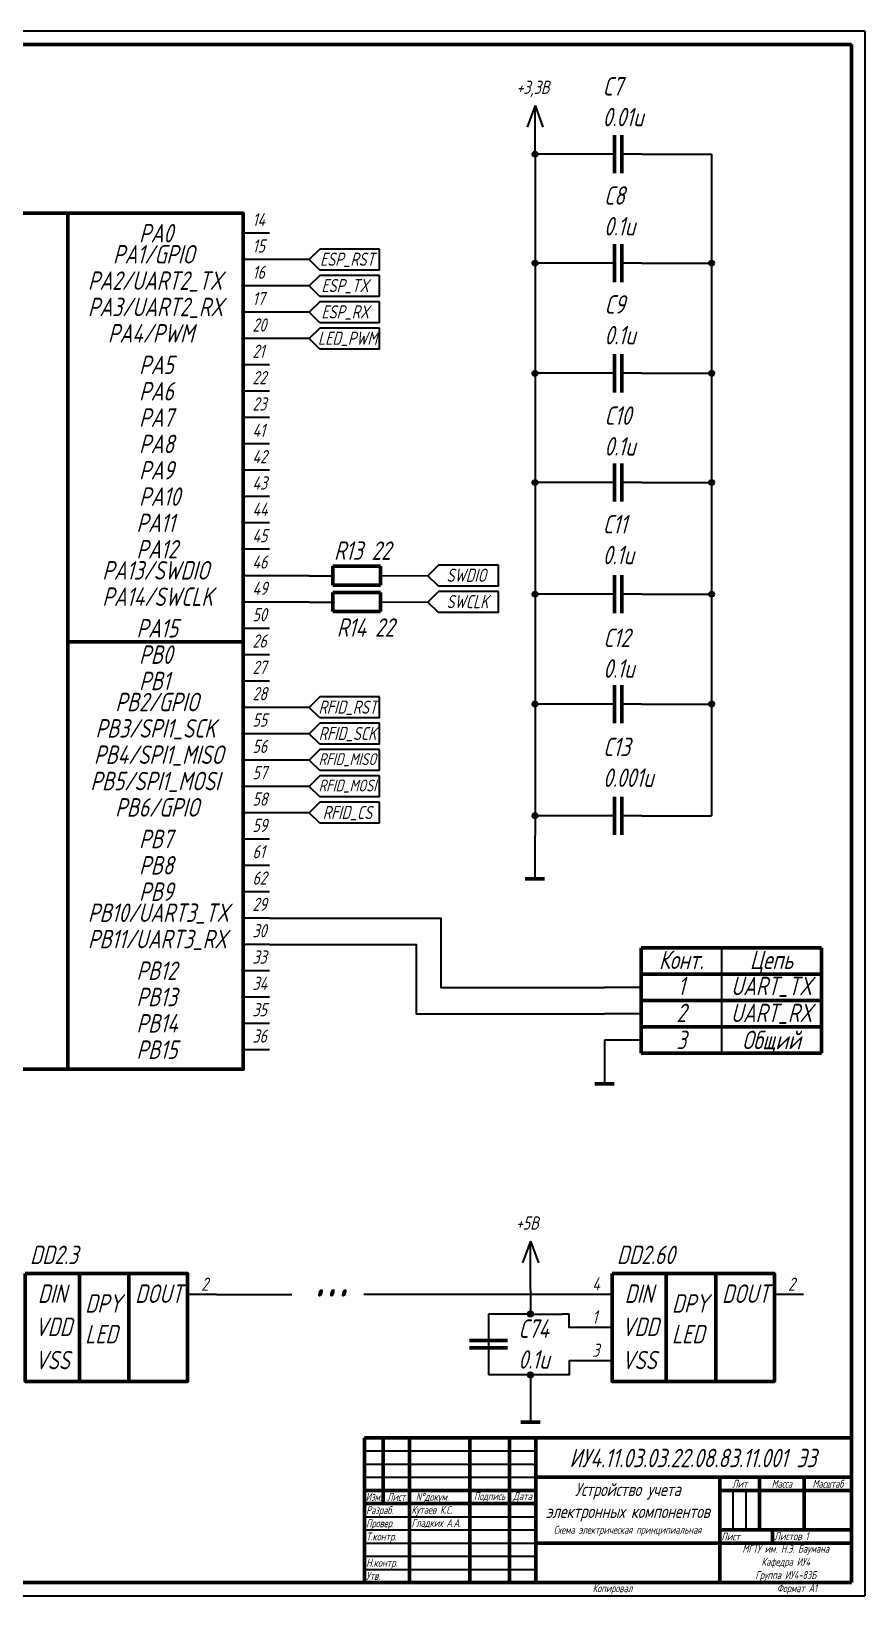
# Model space of a CAD drawing. Header units: millimetres. Extents: x -57 to 784, y 6 to 600.
# Drawn here: x 468 to 784, y 6 to 600 of the extents above; entities that cross this region are included whole.
import ezdxf

# ---------------------------------------------------------------- set-up
doc = ezdxf.new("R2010")
doc.units = ezdxf.units.MM
doc.layers.get('0').update_dxf_attribs({"lineweight": 35})
doc.layers.add('Format', color=7, linetype='Continuous', lineweight=70)
doc.layers.add('Tonk', color=7, linetype='Continuous', lineweight=35)
doc.styles.get("Standard").update_dxf_attribs({"font": '', "width": 0.8, "oblique": 15})
doc.styles.get('Standard').set_extended_font_data('GOST type B')

msp = doc.modelspace()

# ---------------------------------------------------------------- hatches: boundary and pattern name
h = msp.add_hatch(color=256)
h.dxf.hatch_style = 1
h.paths.add_polyline_path([(659.99, 552.96, 0.414214), (658.99, 553.96, 0.414214), (657.99, 552.96)])
h.paths.add_polyline_path([(659.99, 552.96), (658.99, 552.96), (658.99, 551.96, 0.414214)])
h.paths.add_polyline_path([(658.99, 551.96), (658.99, 552.96), (657.99, 552.96, 0.414214)])
h = msp.add_hatch(color=256)
h.dxf.hatch_style = 1
h.paths.add_polyline_path([(659.99, 511.61, 0.414214), (658.99, 512.61, 0.414214), (657.99, 511.61)])
h.paths.add_polyline_path([(659.99, 511.61), (658.99, 511.61), (658.99, 510.61, 0.414214)])
h.paths.add_polyline_path([(658.99, 510.61), (658.99, 511.61), (657.99, 511.61, 0.414214)])
h = msp.add_hatch(color=256)
h.dxf.hatch_style = 1
h.paths.add_polyline_path([(727.04, 511.61, 0.414214), (726.04, 512.61, 0.414214), (725.04, 511.61)])
h.paths.add_polyline_path([(727.04, 511.61), (726.04, 511.61), (726.04, 510.61, 0.414214)])
h.paths.add_polyline_path([(726.04, 510.61), (726.04, 511.61), (725.04, 511.61, 0.414214)])
h = msp.add_hatch(color=256)
h.dxf.hatch_style = 1
h.paths.add_polyline_path([(659.99, 469.77, 0.414214), (658.99, 470.77, 0.414214), (657.99, 469.77)])
h.paths.add_polyline_path([(659.99, 469.77), (658.99, 469.77), (658.99, 468.77, 0.414214)])
h.paths.add_polyline_path([(658.99, 468.77), (658.99, 469.77), (657.99, 469.77, 0.414214)])
h = msp.add_hatch(color=256)
h.dxf.hatch_style = 1
h.paths.add_polyline_path([(727.04, 469.77, 0.414214), (726.04, 470.77, 0.414214), (725.04, 469.77)])
h.paths.add_polyline_path([(727.04, 469.77), (726.04, 469.77), (726.04, 468.77, 0.414214)])
h.paths.add_polyline_path([(726.04, 468.77), (726.04, 469.77), (725.04, 469.77, 0.414214)])
h = msp.add_hatch(color=256)
h.dxf.hatch_style = 1
h.paths.add_polyline_path([(659.99, 428.32, 0.414214), (658.99, 429.32, 0.414214), (657.99, 428.32)])
h.paths.add_polyline_path([(659.99, 428.32), (658.99, 428.32), (658.99, 427.32, 0.414214)])
h.paths.add_polyline_path([(658.99, 427.32), (658.99, 428.32), (657.99, 428.32, 0.414214)])
h = msp.add_hatch(color=256)
h.dxf.hatch_style = 1
h.paths.add_polyline_path([(727.04, 428.32, 0.414214), (726.04, 429.32, 0.414214), (725.04, 428.32)])
h.paths.add_polyline_path([(727.04, 428.32), (726.04, 428.32), (726.04, 427.32, 0.414214)])
h.paths.add_polyline_path([(726.04, 427.32), (726.04, 428.32), (725.04, 428.32, 0.414214)])
h = msp.add_hatch(color=256)
h.dxf.hatch_style = 1
h.paths.add_polyline_path([(659.99, 385.89, 0.414214), (658.99, 386.89, 0.414214), (657.99, 385.89)])
h.paths.add_polyline_path([(659.99, 385.89), (658.99, 385.89), (658.99, 384.89, 0.414214)])
h.paths.add_polyline_path([(658.99, 384.89), (658.99, 385.89), (657.99, 385.89, 0.414214)])
h = msp.add_hatch(color=256)
h.dxf.hatch_style = 1
h.paths.add_polyline_path([(727.04, 385.89, 0.414214), (726.04, 386.89, 0.414214), (725.04, 385.89)])
h.paths.add_polyline_path([(727.04, 385.89), (726.04, 385.89), (726.04, 384.89, 0.414214)])
h.paths.add_polyline_path([(726.04, 384.89), (726.04, 385.89), (725.04, 385.89, 0.414214)])
h = msp.add_hatch(color=256)
h.dxf.hatch_style = 1
h.paths.add_polyline_path([(659.99, 344.19, 0.414214), (658.99, 345.19, 0.414214), (657.99, 344.19)])
h.paths.add_polyline_path([(659.99, 344.19), (658.99, 344.19), (658.99, 343.19, 0.414214)])
h.paths.add_polyline_path([(658.99, 343.19), (658.99, 344.19), (657.99, 344.19, 0.414214)])
h = msp.add_hatch(color=256)
h.dxf.hatch_style = 1
h.paths.add_polyline_path([(727.04, 344.19, 0.414214), (726.04, 345.19, 0.414214), (725.04, 344.19)])
h.paths.add_polyline_path([(727.04, 344.19), (726.04, 344.19), (726.04, 343.19, 0.414214)])
h.paths.add_polyline_path([(726.04, 343.19), (726.04, 344.19), (725.04, 344.19, 0.414214)])
h = msp.add_hatch(color=256)
h.dxf.hatch_style = 1
h.paths.add_polyline_path([(659.99, 301.8, 0.414214), (658.99, 302.8, 0.414214), (657.99, 301.8)])
h.paths.add_polyline_path([(659.99, 301.8), (658.99, 301.8), (658.99, 300.8, 0.414214)])
h.paths.add_polyline_path([(658.99, 300.8), (658.99, 301.8), (657.99, 301.8, 0.414214)])
h = msp.add_hatch(color=256)
h.dxf.hatch_style = 1
h.paths.add_polyline_path([(656.26, 112.59), (657.26, 112.59), (658.26, 112.59, 1)])
h.paths.add_polyline_path([(657.26, 112.59), (656.26, 112.59, 0.414214), (657.26, 111.59)])
h.paths.add_polyline_path([(658.26, 112.59), (657.26, 112.59), (657.26, 111.59, 0.414214)])
h = msp.add_hatch(color=256)
h.dxf.hatch_style = 1
h.paths.add_polyline_path([(656.26, 89.46), (657.26, 89.46), (658.26, 89.46, 1)])
h.paths.add_polyline_path([(657.26, 89.46), (656.26, 89.46, 0.414214), (657.26, 88.46)])
h.paths.add_polyline_path([(658.26, 89.46), (657.26, 89.46), (657.26, 88.46, 0.414214)])

# ---------------------------------------------------------------- linework, layer by layer
at = {"lineweight": 35}
for p, q in [((784.23, 599.64), (784.23, 5.64)), ((573.17, 392.94), (582.21, 392.94)), ((600.28, 392.94), (618.31, 392.95)), ((573.17, 382.94), (582.21, 382.94)), ((600.28, 382.94), (618.31, 382.95)), ((658.95, 286.98), (658.95, 277.8)), ((685.4, 216.62), (685.38, 199.95)), ((657.26, 80.68), (657.26, 71.5))]:
    msp.add_line(p, q, dxfattribs=at)
for p, q in [((658.99, 571.5), (655.99, 563.29)), ((658.99, 552.96), (658.99, 571.5)), ((658.99, 571.5), (661.98, 563.29)), ((681.5, 552.96), (658.99, 552.96)), ((658.99, 552.96), (658.99, 301.8)), ((689.18, 552.96), (681.5, 552.96)), ((699.57, 552.96), (691.89, 552.96)), ((699.57, 552.96), (726.04, 552.96)), ((726.04, 552.96), (726.04, 301.74)), ((558.1, 522.94), (548.1, 522.94)), ((577.17, 516.94), (573.17, 512.94)), ((599.91, 516.94), (577.17, 516.94)), ((599.91, 508.94), (599.91, 516.94)), ((558.1, 512.94), (548.1, 512.94)), ((573.17, 512.94), (558.1, 512.94)), ((577.17, 508.94), (573.17, 512.94)), ((681.5, 511.61), (658.99, 511.61)), ((689.18, 511.61), (681.5, 511.61)), ((699.57, 511.61), (691.89, 511.61)), ((699.57, 511.61), (726.04, 511.61)), ((577.17, 506.94), (573.17, 502.94)), ((599.91, 508.94), (577.17, 508.94)), ((599.91, 506.94), (577.17, 506.94)), ((599.91, 498.94), (599.91, 506.94)), ((558.1, 502.94), (548.1, 502.94)), ((573.17, 502.94), (558.1, 502.94)), ((577.17, 498.94), (573.17, 502.94)), ((577.17, 496.94), (573.17, 492.94)), ((599.91, 498.94), (577.17, 498.94)), ((599.91, 496.94), (577.17, 496.94)), ((599.91, 488.94), (599.91, 496.94)), ((558.1, 492.94), (548.1, 492.94)), ((573.17, 492.94), (558.1, 492.94)), ((577.17, 488.94), (573.17, 492.94)), ((599.91, 488.94), (577.17, 488.94)), ((558.1, 482.94), (548.1, 482.94)), ((573.17, 482.94), (558.1, 482.94)), ((577.17, 486.94), (573.17, 482.94)), ((577.17, 478.94), (573.17, 482.94)), ((599.91, 486.94), (577.17, 486.94)), ((599.91, 478.94), (599.91, 486.94)), ((599.91, 478.94), (577.17, 478.94)), ((558.1, 472.94), (548.1, 472.94)), ((681.5, 469.77), (658.99, 469.77)), ((689.18, 469.77), (681.5, 469.77)), ((699.57, 469.77), (691.89, 469.77)), ((699.57, 469.77), (726.04, 469.77)), ((558.1, 462.94), (548.1, 462.94)), ((558.1, 452.94), (548.1, 452.94)), ((558.1, 442.94), (548.1, 442.94)), ((558.1, 432.94), (548.1, 432.94)), ((681.5, 428.32), (658.99, 428.32)), ((689.18, 428.32), (681.5, 428.32)), ((699.57, 428.32), (691.89, 428.32)), ((699.57, 428.32), (726.04, 428.32)), ((558.1, 422.94), (548.1, 422.94)), ((558.1, 412.94), (548.1, 412.94)), ((558.1, 402.94), (548.1, 402.94)), ((558.1, 392.94), (548.1, 392.94)), ((573.17, 392.94), (558.1, 392.94)), ((622.31, 396.94), (618.31, 392.94)), ((622.31, 388.94), (618.31, 392.94)), ((645.04, 396.94), (622.31, 396.94)), ((645.04, 388.94), (645.04, 396.94)), ((622.31, 386.94), (618.31, 382.94)), ((645.04, 388.94), (622.31, 388.94)), ((645.04, 386.94), (622.31, 386.94)), ((645.04, 378.94), (645.04, 386.94)), ((558.1, 382.94), (548.1, 382.94)), ((573.17, 382.94), (558.1, 382.94)), ((622.31, 378.94), (618.31, 382.94)), ((681.5, 385.89), (658.99, 385.89)), ((689.18, 385.89), (681.5, 385.89)), ((699.57, 385.89), (691.89, 385.89)), ((699.57, 385.89), (726.04, 385.89)), ((645.04, 378.94), (622.31, 378.94)), ((558.1, 372.94), (548.1, 372.94)), ((558.1, 362.94), (548.1, 362.94)), ((558.1, 352.94), (548.1, 352.94)), ((577.17, 346.94), (573.17, 342.94)), ((599.91, 346.94), (577.17, 346.94)), ((599.91, 338.94), (599.91, 346.94)), ((558.1, 342.94), (548.1, 342.94)), ((573.17, 342.94), (558.1, 342.94)), ((577.17, 338.94), (573.17, 342.94)), ((599.91, 338.94), (577.17, 338.94)), ((681.5, 344.19), (658.99, 344.19)), ((689.18, 344.19), (681.5, 344.19)), ((699.57, 344.19), (691.89, 344.19)), ((699.57, 344.19), (726.04, 344.19)), ((558.1, 332.94), (548.1, 332.94)), ((573.17, 332.94), (558.1, 332.94)), ((577.17, 336.94), (573.17, 332.94)), ((577.17, 328.94), (573.17, 332.94)), ((599.91, 336.94), (577.17, 336.94)), ((599.91, 328.94), (599.91, 336.94)), ((577.17, 326.94), (573.17, 322.94)), ((599.91, 328.94), (577.17, 328.94)), ((599.91, 326.94), (577.17, 326.94)), ((599.91, 318.94), (599.91, 326.94)), ((558.1, 322.94), (548.1, 322.94)), ((573.17, 322.94), (558.1, 322.94)), ((577.17, 318.94), (573.17, 322.94)), ((577.17, 316.94), (573.17, 312.94)), ((599.91, 318.94), (577.17, 318.94)), ((599.91, 316.94), (577.17, 316.94)), ((599.91, 308.94), (599.91, 316.94)), ((558.1, 312.94), (548.1, 312.94)), ((573.17, 312.94), (558.1, 312.94)), ((577.17, 308.94), (573.17, 312.94)), ((599.91, 308.94), (577.17, 308.94)), ((558.1, 302.94), (548.1, 302.94)), ((573.17, 302.94), (558.1, 302.94)), ((577.17, 306.94), (573.17, 302.94)), ((577.17, 298.94), (573.17, 302.94)), ((599.91, 306.94), (577.17, 306.94)), ((599.91, 298.94), (599.91, 306.94)), ((599.91, 298.94), (577.17, 298.94)), ((658.99, 301.8), (658.95, 286.98)), ((689.18, 301.74), (681.5, 301.74)), ((699.57, 301.74), (691.89, 301.74)), ((699.57, 301.74), (726.04, 301.74)), ((558.1, 292.94), (548.1, 292.94)), ((558.1, 282.94), (548.1, 282.94)), ((558.1, 272.94), (548.1, 272.94)), ((558.1, 262.94), (548.1, 262.94)), ((558.1, 252.94), (548.1, 252.94)), ((729.77, 251.62), (729.77, 211.62)), ((558.1, 242.94), (548.1, 242.94)), ((558.1, 232.94), (548.1, 232.94)), ((699.28, 236.62), (685.4, 236.62)), ((699.28, 226.62), (685.4, 226.62)), ((558.1, 222.94), (548.1, 222.94)), ((699.28, 216.62), (685.4, 216.62)), ((558.1, 212.94), (548.1, 212.94)), ((657.26, 140.27), (654.26, 132.06)), ((657.26, 121.73), (657.26, 140.27)), ((657.26, 140.27), (660.26, 132.06)), ((538, 120.06), (526.99, 120.06)), ((688.24, 120.06), (677.24, 120.06)), ((760.92, 120.06), (749.92, 120.06)), ((641.31, 112.59), (641.31, 102.52)), ((688.24, 107.47), (677.24, 107.47)), ((641.31, 99.81), (641.31, 89.46)), ((688.24, 94.87), (677.24, 94.87))]:
    msp.add_line(p, q)
at = {"lineweight": 70}
for p, q in [((655.28, 277.8), (662.62, 277.8)), ((699.28, 251.62), (767.79, 251.62)), ((699.28, 251.62), (699.28, 211.62)), ((767.79, 251.62), (767.79, 211.62)), ((699.28, 241.62), (767.79, 241.62)), ((699.28, 231.62), (767.79, 231.62)), ((699.28, 221.62), (767.79, 221.62)), ((699.28, 221.62), (767.79, 221.62)), ((699.28, 211.62), (767.79, 211.62)), ((681.71, 199.95), (689.05, 199.95)), ((653.59, 71.5), (660.93, 71.5))]:
    msp.add_line(p, q, dxfattribs=at)
for points in [[(657.26, 121.73), (657.26, 112.59), (669.29, 112.59)], [(669.29, 89.46), (657.26, 89.46), (657.26, 71.89)]]:
    msp.add_lwpolyline(points)
for centre in [(658.99, 552.96), (658.99, 511.61), (726.04, 511.61), (658.99, 469.77), (726.04, 469.77), (658.99, 428.32), (726.04, 428.32), (658.99, 385.89), (726.04, 385.89), (658.99, 344.19), (726.04, 344.19), (658.99, 301.8), (657.26, 112.59), (657.26, 89.46)]:
    msp.add_circle(centre, 1)
at = {"layer": 'Format', "lineweight": 35}
for p, q in [((784.23, 599.64), (-56.77, 599.64)), ((-56.77, 5.64), (784.23, 5.64))]:
    msp.add_line(p, q, dxfattribs=at)
at = {"layer": 'Format', "lineweight": 70}
for p, q in [((-36.77, 594.64), (779.23, 594.64)), ((779.23, 594.64), (779.23, 10.64)), ((594.23, 10.64), (594.23, 65.64)), ((594.23, 65.64), (779.23, 65.64)), ((601.23, 65.64), (601.23, 40.64)), ((611.23, 65.64), (611.23, 10.64)), ((634.23, 65.64), (634.23, 10.64)), ((649.23, 65.64), (649.23, 10.64)), ((659.23, 65.64), (659.23, 10.64)), ((659.23, 50.64), (779.23, 50.64)), ((729.23, 50.64), (729.23, 10.64)), ((744.23, 50.64), (744.23, 30.64)), ((761.23, 50.64), (761.23, 30.64)), ((594.23, 45.64), (659.23, 45.64)), ((729.23, 45.64), (779.23, 45.64)), ((594.23, 40.64), (659.23, 40.64)), ((729.23, 30.64), (779.23, 30.64)), ((659.23, 25.64), (779.23, 25.64)), ((-43.77, 10.64), (779.23, 10.64))]:
    msp.add_line(p, q, dxfattribs=at)
at = {"layer": 'Format'}
for p, q in [((689.18, 545.73), (689.18, 560.19)), ((691.89, 545.73), (691.89, 560.19)), ((481.51, 530.53), (481.51, 205.5)), ((689.18, 504.38), (689.18, 518.83)), ((691.89, 504.38), (691.89, 518.83)), ((689.18, 462.54), (689.18, 477)), ((691.89, 462.54), (691.89, 477)), ((689.18, 421.1), (689.18, 435.55)), ((691.89, 421.1), (691.89, 435.55)), ((600.28, 396.56), (582.21, 396.56)), ((582.21, 396.56), (582.21, 389.33)), ((600.28, 396.56), (600.28, 389.33)), ((689.18, 378.67), (689.18, 393.12)), ((691.89, 378.67), (691.89, 393.12)), ((582.21, 389.33), (600.28, 389.33)), ((600.28, 386.56), (582.21, 386.56)), ((582.21, 386.56), (582.21, 379.33)), ((600.28, 386.56), (600.28, 379.33)), ((582.21, 379.33), (600.28, 379.33)), ((481.51, 367.88), (548.1, 367.88)), ((689.18, 336.96), (689.18, 351.42)), ((691.89, 336.96), (691.89, 351.42)), ((689.18, 294.51), (689.18, 308.96)), ((691.89, 294.51), (691.89, 308.96)), ((485.85, 127.94), (485.85, 87)), ((504.68, 127.94), (504.68, 87)), ((708.78, 127.94), (708.78, 87)), ((727.61, 127.94), (727.61, 87)), ((648.54, 102.52), (634.09, 102.52)), ((648.54, 99.81), (634.09, 99.81)), ((749.23, 30.64), (749.23, 25.64))]:
    msp.add_line(p, q, dxfattribs=at)
for points in [[(378.44, 530.53), (548.1, 530.53), (548.1, 205.5), (378.44, 205.5)], [(465.31, 127.94), (526.99, 127.94), (526.99, 87), (465.31, 87)], [(688.24, 127.94), (749.92, 127.94), (749.92, 87), (688.24, 87)]]:
    msp.add_lwpolyline(points, close=True, dxfattribs=at)
at = {"layer": 'Tonk'}
for p, q in [((681.5, 301.74), (658.99, 301.8)), ((699.28, 242.86), (699.28, 231.62)), ((538, 120.06), (566.57, 120.06)), ((677.24, 120.06), (593.9, 120.06)), ((657.26, 112.59), (641.31, 112.59)), ((641.31, 102.52), (641.31, 99.81)), ((657.26, 89.46), (641.31, 89.46)), ((594.23, 60.64), (659.23, 60.64)), ((594.23, 55.64), (659.23, 55.64)), ((594.23, 50.64), (659.23, 50.64)), ((734.23, 30.64), (734.23, 45.64)), ((739.23, 30.64), (739.23, 45.64)), ((594.23, 35.64), (659.23, 35.64)), ((594.23, 30.64), (659.23, 30.64)), ((594.23, 25.64), (659.23, 25.64)), ((594.23, 20.64), (659.23, 20.64)), ((594.23, 15.64), (659.23, 15.64))]:
    msp.add_line(p, q, dxfattribs=at)
for points in [[(558.1, 262.94), (623.15, 262.94), (623.15, 236.62), (685.4, 236.62)], [(558.1, 252.94), (613.79, 252.94), (613.79, 226.62), (685.4, 226.62)], [(677.24, 107.47), (671.89, 107.47), (671.89, 112.59), (669.29, 112.59)], [(677.24, 94.87), (671.89, 94.87), (671.89, 89.46), (669.29, 89.46)]]:
    msp.add_lwpolyline(points, dxfattribs=at)

# ---------------------------------------------------------------- texts
at = {"attachment_point": 1}
for s, width, gutter_width, heights, insert, char_height in [('C7\\P0.01u ', 11.4683, 12.5, [0], (684.66, 582.24), 7), ('+3,3В', 23.8343, 12.5, [0], (651.92, 580.87), 5), ('C8\\P0.1u ', 11.4683, 12.5, [0], (685.17, 540.79), 7), ('14', 7.76, 12.5, [0], (551.63, 530.63), 5), ('PA0', 11.3528, 12.5, [0], (508.56, 526.46), 7), ('PA1/GPIO', 11.3528, 12.5, [0], (498.63, 518.46), 7), ('15', 7.76, 12.5, [0], (551.63, 520.63), 5), ('ESP_RST', 22.7307, 12.5, [0], (577.31, 515.59), 5), ('PA2/UART2_TX', 11.3528, 12.5, [0], (489.11, 508.46), 7), ('16', 7.76, 12.5, [0], (551.63, 510.63), 5), ('ESP_TX', 22.7307, 12.5, [0], (577.81, 505.59), 5), ('17', 7.76, 12.5, [0], (551.63, 500.63), 5), ('C9\\P0.1u ', 11.4683, 12.5, [0], (685.35, 499.43), 7), ('PA3/UART2_RX', 11.3528, 12.5, [0], (489.11, 498.46), 7), ('ESP_RX', 22.7307, 12.5, [0], (577.81, 495.59), 5), ('PA4/PWM', 11.3528, 12.5, [0], (496.69, 488.46), 7), ('20', 7.76, 12.5, [0], (551.63, 490.63), 5), ('LED_PWM', 22.7307, 12.5, [0], (576.48, 485.59), 5), ('PA5', 11.3528, 12.5, [0], (508.56, 476.46), 7), ('21', 7.76, 12.5, [0], (551.63, 480.63), 5), ('22', 7.76, 12.5, [0], (551.63, 470.63), 5), ('PA6', 11.3528, 12.5, [0], (508.56, 466.46), 7), ('23', 7.76, 12.5, [0], (551.63, 460.63), 5), ('PA7', 11.3528, 12.5, [0], (508.56, 456.46), 7), ('C10\\P0.1u ', 11.4683, 12.5, [0], (685.32, 457.21), 7), ('PA8', 11.3528, 12.5, [0], (508.56, 446.46), 7), ('41', 7.76, 12.5, [0], (551.63, 450.63), 5), ('42', 7.76, 12.5, [0], (551.63, 440.63), 5), ('PA9', 11.3528, 12.5, [0], (508.56, 436.46), 7), ('43', 7.76, 12.5, [0], (551.63, 430.63), 5), ('PA10', 11.3528, 12.5, [0], (508.56, 426.46), 7), ('PA11', 11.3528, 12.5, [0], (507.55, 416.46), 7), ('44', 7.76, 12.5, [0], (551.63, 420.63), 5), ('C11\\P0.1u ', 11.4683, 12.5, [0], (684.69, 415.96), 7), ('45', 7.76, 12.5, [0], (551.63, 410.63), 5), ('PA12', 11.3528, 12.5, [0], (507.55, 406.46), 7), ('R13 22', 31.1509, 12.5, [11], (582.61, 405.95), 7), ('PA13/SWDIO', 11.3528, 12.5, [0], (494.58, 398.46), 7), ('46', 7.76, 12.5, [0], (551.63, 400.63), 5), ('SWDIO', 22.7307, 12.5, [0], (625.36, 395.59), 5), ('PA14/SWCLK', 11.3528, 12.5, [0], (494.58, 388.46), 7), ('49', 7.76, 12.5, [0], (551.63, 390.63), 5), ('50', 7.76, 12.5, [0], (551.63, 380.63), 5), ('SWCLK', 22.7307, 12.5, [0], (625.36, 385.59), 5), ('PA15', 11.3528, 12.5, [0], (507.55, 376.46), 7), ('R14 22', 31.1509, 12.5, [11], (583.65, 376.75), 7), ('26', 7.76, 12.5, [0], (551.63, 370.63), 5), ('C12\\P0.1u', 11.4683, 12.5, [0], (684.9, 372.85), 7), ('PB0', 11.3528, 12.5, [0], (508.56, 366.46), 7), ('PB1', 11.3528, 12.5, [0], (508.56, 356.46), 7), ('27', 7.76, 12.5, [0], (551.63, 360.63), 5), ('28', 7.76, 12.5, [0], (551.63, 350.63), 5), ('PB2/GPIO', 11.3528, 12.5, [0], (499.53, 348.46), 7), ('RFID_RST', 22.7307, 12.5, [0], (576.71, 345.52), 5), ('55', 8.711, 12.5, [0], (551.63, 340.63), 5), ('PB3/SPI1_SCK', 11.3528, 12.5, [0], (491.98, 338.46), 7), ('RFID_SCK', 22.7307, 12.5, [0], (576.78, 335.52), 5), ('PB4/SPI1_MISO', 11.3528, 12.5, [0], (491.41, 328.46), 7), ('56', 7.76, 12.5, [0], (551.63, 330.63), 5), ('C13\\P0.001u', 11.4683, 12.5, [0], (684.81, 331.41), 7), ('RFID_MISO', 17.9661, 12.5, [0], (576.78, 325.52), 4.5), ('PB5/SPI1_MOSI', 7, 12.5, [0], (490.04, 318.46), 7), ('57', 7.76, 12.5, [0], (551.63, 320.63), 5), ('RFID_MOSI', 17.9661, 12.5, [0], (576.78, 315.52), 4.5), ('58', 7.76, 12.5, [0], (551.63, 310.63), 5), ('PB6/GPIO', 7.3324, 12.5, [0], (499.45, 308.46), 7), ('RFID_CS', 22.7307, 12.5, [0], (578.31, 305.52), 5), ('59', 7.76, 12.5, [0], (551.63, 300.63), 5), ('PB7', 11.3528, 12.5, [0], (508.56, 296.46), 7), ('PB8', 11.3528, 12.5, [0], (508.56, 286.46), 7), ('61', 7.76, 12.5, [0], (551.63, 290.63), 5), ('62', 7.76, 12.5, [0], (551.63, 280.63), 5), ('PB9', 11.3528, 12.5, [0], (508.56, 276.46), 7), ('PB10/UART3_TX', 11.3528, 12.5, [0], (489.11, 268.46), 7), ('29', 7.76, 12.5, [0], (551.63, 270.63), 5), ('PB11/UART3_RX', 11.3528, 12.5, [0], (489.11, 258.46), 7), ('30', 7.76, 12.5, [0], (551.63, 260.63), 5), ('33', 7.76, 12.5, [0], (551.63, 250.63), 5), ('PB12', 11.3528, 12.5, [0], (507.55, 246.46), 7), ('34', 7.76, 12.5, [0], (551.63, 240.63), 5), ('PB13', 11.3528, 12.5, [0], (507.55, 236.46), 7), ('PB14', 11.3528, 12.5, [0], (507.55, 226.46), 7), ('35', 7.76, 12.5, [0], (551.63, 230.63), 5), ('36', 7.76, 12.5, [0], (551.63, 220.63), 5), ('PB15', 11.3528, 12.5, [0], (507.55, 216.46), 7), ('+5В', 23.8343, 12.5, [0], (651.73, 149.64), 5), ('DD2.3', 18.8271, 13.14, [4.06], (467.12, 138.54), 7), ('DD2.60', 18.8271, 13.14, [4.06], (690.05, 138.54), 7), ('2', 7.76, 12.5, [0], (532.16, 126.43), 5), ('4', 7.76, 12.5, [0], (680.71, 126.53), 5), ('2', 7.76, 12.5, [0], (755.09, 126.43), 5), ('DIN', 26.8129, 12.5, [0], (470.07, 123.81), 7), ('DPY\\PLED', 26.8129, 12.5, [0], (488.05, 120.12), 7), ('DOUT', 26.8129, 12.5, [0], (507.02, 123.81), 7), ('DIN', 26.8129, 12.5, [0], (693, 123.81), 7), ('DPY\\PLED', 26.8129, 12.5, [0], (710.98, 120.12), 7), ('DOUT', 26.8129, 12.5, [0], (729.95, 123.81), 7), ('1', 7.76, 12.5, [0], (680.71, 113.94), 5), ('VDD', 26.8129, 12.5, [0], (468.98, 111.21), 7), ('C74\\P0.1u', 11.4683, 12.5, [0], (652.64, 110.52), 7), ('VDD', 26.8129, 12.5, [0], (691.91, 111.21), 7), ('3', 7.76, 12.5, [0], (680.71, 101.34), 5), ('VSS', 26.8129, 12.5, [0], (468.98, 98.62), 7), ('VSS', 26.8129, 12.5, [0], (691.91, 98.62), 7), ('Кутаев К.С.', 23, 12.5, [0], (612.03, 39.75), 3), ('Гладких А.А.', 29.2218, 12.5, [8], (612.06, 34.76), 3), ('\\pxqc;Схема электрическая принципиальная ', 64.239, 12.5, [0], (661.98, 32.16), 3), ('\\pxqc;МГТУ им. Н.Э. Баумана\\PКафедра ИУ4\\PГруппа ИУ4-83Б', 50, 12.5, [0], (729.23, 24.99), 3)]:
    msp.add_mtext_dynamic_manual_height_columns(s, width=width, gutter_width=gutter_width, heights=heights, dxfattribs=dict(at, insert=insert, char_height=char_height))
at = {"lineweight": 70, "char_height": 7, "attachment_point": 2}
for s, insert, width in [('Конт.', (714.52, 250.58), 27.3336), ('Цепь', (748.79, 250.58), 34.8983), ('1', (714.52, 240.66), 27.3336), ('UART_TX', (748.79, 240.66), 34.8983), ('2', (714.52, 230.42), 27.3336), ('UART_RX', (748.79, 230.42), 34.8983), ('3', (714.52, 220.15), 27.3336), ('Общий', (748.79, 220.15), 34.8983)]:
    msp.add_mtext(s, dxfattribs=dict(at, insert=insert, width=width))
for s, insert, char_height, width, attachment_point in [('{\\C0;ИУ4.11.03.03.22.08.83.11.001 Э3}', (718.94, 57.92), 7, 129.4139, 5), ('\\pxqc;Устройство учета электронных компонентов', (694.23, 41.12), 5, 70, 5), ('Лит', (736.73, 48.14), 3, 15, 5), ('Масса', (752.73, 48.14), 3, 17, 5), ('Масштаб', (770.23, 48.14), 3, 18, 5), ('Изм.', (597.68, 43.14), 3, 7, 5), ('Лист', (606.23, 43.14), 3, 10, 5), ('N°{\\fISOCPEUR|b0|i0|c204|p34;докум}.', (613.69, 44.66), 3, 22.4183, 1), ('Подпись', (641.71, 43.22), 3, 15, 5), ('{\\fISOCPEUR|b0|i0|c204|p34;Дата}', (654.23, 43.14), 3, 10, 5), ('Разраб.', (594.81, 39.63), 3, 17, 1), ('Провер.', (594.81, 34.63), 3, 17, 1), ('{\\fISOCPEUR|b0|i0|c204|p34;Листов} 1', (749.81, 29.72), 3, 30, 1), ('{\\fISOCPEUR|b0|i0|c204|p34;Т}.{\\fISOCPEUR|b0|i0|c204|p34;контр}.', (594.81, 29.63), 3, 17, 1), ('{\\fISOCPEUR|b0|i0|c204|p34;Лист } ', (729.61, 28.14), 3, 20, 4), ('{\\fISOCPEUR|b0|i0|c204|p34;Н}.{\\fISOCPEUR|b0|i0|c204|p34;контр}.', (594.81, 19.63), 3, 19.4235, 1), ('Утв.', (594.81, 14.63), 3, 17, 1), ('Копировал', (680.87, 9.97), 3, 70.0934, 1), ('Формат А1', (750.87, 9.97), 3, 50.1158, 1)]:
    msp.add_mtext(s, dxfattribs=dict(insert=insert, char_height=char_height, width=width, attachment_point=attachment_point))
at = {"layer": 'Tonk', "insert": (574.86, 139.21), "char_height": 20, "attachment_point": 1}
msp.add_mtext_dynamic_manual_height_columns('...', width=27.1938, gutter_width=12.5, heights=[0], dxfattribs=at)

doc.saveas('drawing.dxf')
